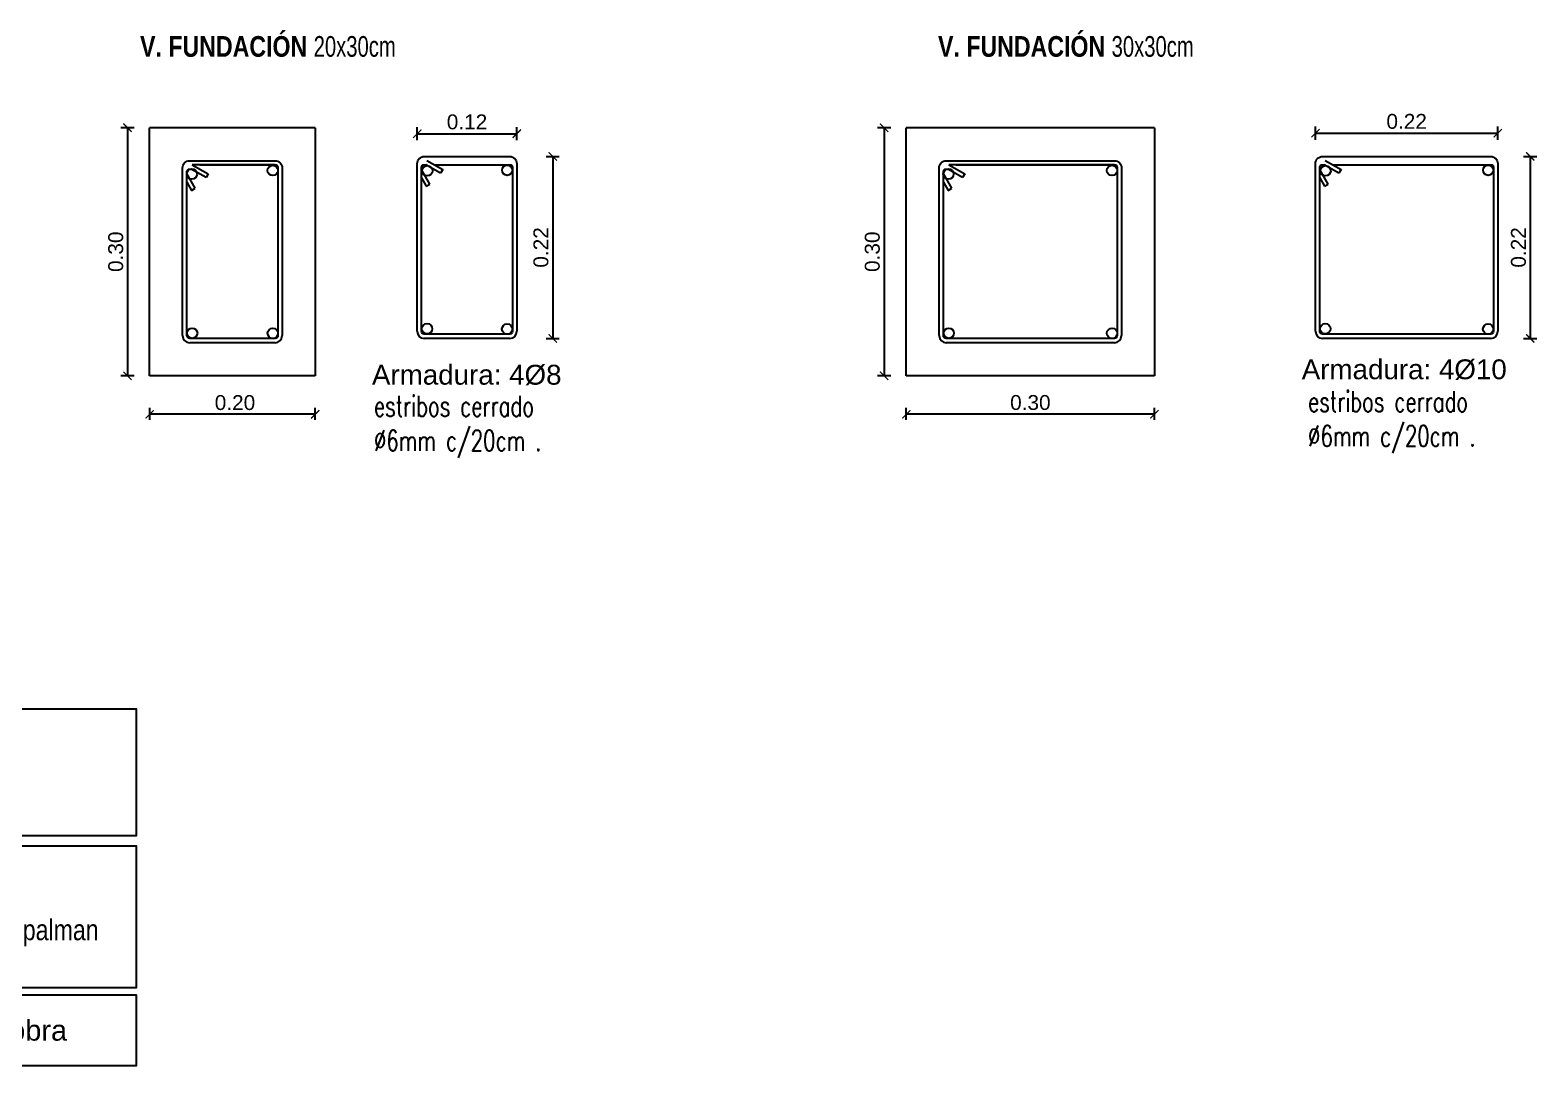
# Model space of a CAD drawing. Header units: millimetres. Extents: x 228 to 428, y 158 to 192.
# Drawn here: x 409.48 to 427.69, y 157.89 to 170.41 of the extents above; entities that cross this region are included whole.
import ezdxf

# ---------------------------------------------------------------- set-up
doc = ezdxf.new("R2010")
doc.units = ezdxf.units.MM
doc.header["$LTSCALE"] = 0.1
doc.header["$MEASUREMENT"] = 0
doc.header["$PDMODE"] = 3
doc.header["$PDSIZE"] = 0.1
doc.layers.get('DEFPOINTS').update_dxf_attribs({"color": 1})
for name, color, linetype in [('00-muros-a', 2, 'Continuous'), ('armadura', 10, 'Continuous'), ('Cotas', 1, 'Continuous'), ('ESTRUCTURAS', 3, 'Continuous')]:
    doc.layers.add(name, color=color, linetype=linetype)
doc.layers.add('referencias', color=1, linetype='Continuous', lineweight=5)
doc.styles.add('ARIAL', font='arial.ttf', dxfattribs={"height": 0.18})
doc.styles.add('Arial30', font='arial.ttf', dxfattribs={"width": 0.8, "height": 0.3})
doc.styles.add('COTAS', font='ROMANS.shx', dxfattribs={"width": 0.7})
doc.dimstyles.new('100', dxfattribs={"dimtxt": 0.2, "dimasz": 0.1, "dimexe": 0.08, "dimexo": 0, "dimgap": 0.05, "dimtad": 1, "dimzin": 1, "dimtxsty": 'ARIAL', "dimblk": 'ARCHTICK', "dimcen": 2.5, "dimadec": 0, "dimazin": 0, "dimtfac": 1, "dimtix": 1, "dimtmove": 0, "dimatfit": 3, "dimfxl": 0.08, "dimfxlon": 1, "dimarcsym": 0})

# ---------------------------------------------------------------- blocks, each defined once
blk = doc.blocks.new('_ARCHTICK')
at = {"color": 0, "linetype": 'ByBlock', "const_width": 0.15}
blk.add_lwpolyline([(-0.5, -0.5), (0.5, 0.5)], dxfattribs=at)
blk = doc.blocks.new('*D170')
at = {"layer": 'Cotas', "color": 0, "lineweight": -2, "transparency": 16777216}
for p, q in [((410.925, 165.696), (410.925, 165.843)), ((412.925, 165.763), (410.925, 165.763)), ((412.925, 165.696), (412.925, 165.843))]:
    blk.add_line(p, q, dxfattribs=at)
at = {"layer": 'DEFPOINTS', "color": 0, "transparency": 16777216}
for p in [(410.925, 165.763), (410.925, 165.696), (412.925, 165.696)]:
    blk.add_point(p, dxfattribs=at)
at = {"layer": 'Cotas', "color": 0, "lineweight": -2, "transparency": 16777216, "xscale": 0.1, "yscale": 0.1, "zscale": 0.1, "rotation": 180}
blk.add_blockref('_ARCHTICK', (410.925, 165.763), dxfattribs=at)
at = {"layer": 'Cotas', "color": 0, "lineweight": -2, "transparency": 16777216, "xscale": 0.1, "yscale": 0.1, "zscale": 0.1}
blk.add_blockref('_ARCHTICK', (412.925, 165.763), dxfattribs=at)
at = {"layer": 'Cotas', "color": 0, "transparency": 16777216, "insert": (411.956, 165.904), "char_height": 0.18, "attachment_point": 5, "style": 'ARIAL'}
blk.add_mtext('0.20', dxfattribs=at)
blk = doc.blocks.new('*D171')
at = {"layer": 'Cotas', "color": 0, "lineweight": -2, "transparency": 16777216}
for p, q in [((410.737, 169.229), (410.577, 169.229)), ((410.657, 169.229), (410.657, 166.229)), ((410.737, 166.229), (410.577, 166.229))]:
    blk.add_line(p, q, dxfattribs=at)
at = {"layer": 'DEFPOINTS', "color": 0, "transparency": 16777216}
for p in [(411.522, 169.229), (410.657, 166.229), (411.522, 166.229)]:
    blk.add_point(p, dxfattribs=at)
at = {"layer": 'Cotas', "color": 0, "lineweight": -2, "transparency": 16777216, "xscale": 0.1, "yscale": 0.1, "zscale": 0.1}
for p, rotation in [((410.657, 169.229), 90), ((410.657, 166.229), 270)]:
    blk.add_blockref('_ARCHTICK', p, dxfattribs=dict(at, rotation=rotation))
at = {"layer": 'Cotas', "color": 0, "transparency": 16777216, "insert": (410.515, 167.729), "char_height": 0.18, "attachment_point": 5, "rotation": 90, "style": 'ARIAL'}
blk.add_mtext('0.30', dxfattribs=at)
blk = doc.blocks.new('*D172')
at = {"layer": 'Cotas', "color": 0, "lineweight": -2, "transparency": 16777216}
for p, q in [((420.071, 165.696), (420.071, 165.843)), ((423.071, 165.763), (420.071, 165.763)), ((423.071, 165.696), (423.071, 165.843))]:
    blk.add_line(p, q, dxfattribs=at)
at = {"layer": 'DEFPOINTS', "color": 0, "transparency": 16777216}
for p in [(420.071, 165.763), (420.071, 165.696), (423.071, 165.696)]:
    blk.add_point(p, dxfattribs=at)
at = {"layer": 'Cotas', "color": 0, "lineweight": -2, "transparency": 16777216, "xscale": 0.1, "yscale": 0.1, "zscale": 0.1, "rotation": 180}
blk.add_blockref('_ARCHTICK', (420.071, 165.763), dxfattribs=at)
at = {"layer": 'Cotas', "color": 0, "lineweight": -2, "transparency": 16777216, "xscale": 0.1, "yscale": 0.1, "zscale": 0.1}
blk.add_blockref('_ARCHTICK', (423.071, 165.763), dxfattribs=at)
at = {"layer": 'Cotas', "color": 0, "transparency": 16777216, "insert": (421.571, 165.905), "char_height": 0.18, "attachment_point": 5, "style": 'ARIAL'}
blk.add_mtext('0.30', dxfattribs=at)
blk = doc.blocks.new('*D173')
at = {"layer": 'Cotas', "color": 0, "lineweight": -2, "transparency": 16777216}
for p, q in [((419.883, 169.229), (419.723, 169.229)), ((419.803, 169.229), (419.803, 166.229)), ((419.883, 166.229), (419.723, 166.229))]:
    blk.add_line(p, q, dxfattribs=at)
at = {"layer": 'DEFPOINTS', "color": 0, "transparency": 16777216}
for p in [(420.668, 169.229), (419.803, 166.229), (420.668, 166.229)]:
    blk.add_point(p, dxfattribs=at)
at = {"layer": 'Cotas', "color": 0, "lineweight": -2, "transparency": 16777216, "xscale": 0.1, "yscale": 0.1, "zscale": 0.1}
for p, rotation in [((419.803, 169.229), 90), ((419.803, 166.229), 270)]:
    blk.add_blockref('_ARCHTICK', p, dxfattribs=dict(at, rotation=rotation))
at = {"layer": 'Cotas', "color": 0, "transparency": 16777216, "insert": (419.661, 167.729), "char_height": 0.18, "attachment_point": 5, "rotation": 90, "style": 'ARIAL'}
blk.add_mtext('0.30', dxfattribs=at)
blk = doc.blocks.new('*D179')
at = {"layer": 'Cotas', "color": 0, "lineweight": -2, "transparency": 16777216}
for p, q in [((425.018, 169.082), (425.018, 169.242)), ((427.222, 169.082), (427.222, 169.242)), ((425.018, 169.162), (427.222, 169.162))]:
    blk.add_line(p, q, dxfattribs=at)
at = {"layer": 'DEFPOINTS', "color": 0, "transparency": 16777216}
for p in [(427.222, 169.162), (425.018, 167.762), (427.222, 167.762)]:
    blk.add_point(p, dxfattribs=at)
at = {"layer": 'Cotas', "color": 0, "lineweight": -2, "transparency": 16777216, "xscale": 0.1, "yscale": 0.1, "zscale": 0.1, "rotation": 180}
blk.add_blockref('_ARCHTICK', (425.018, 169.162), dxfattribs=at)
at = {"layer": 'Cotas', "color": 0, "lineweight": -2, "transparency": 16777216, "xscale": 0.1, "yscale": 0.1, "zscale": 0.1}
blk.add_blockref('_ARCHTICK', (427.222, 169.162), dxfattribs=at)
at = {"layer": 'Cotas', "color": 0, "transparency": 16777216, "insert": (426.12, 169.304), "char_height": 0.18, "attachment_point": 5, "style": 'ARIAL'}
blk.add_mtext('0.22', dxfattribs=at)
blk = doc.blocks.new('*D180')
at = {"layer": 'Cotas', "color": 0, "lineweight": -2, "transparency": 16777216}
for p, q in [((427.534, 168.881), (427.694, 168.881)), ((427.614, 168.881), (427.614, 166.681)), ((427.534, 166.681), (427.694, 166.681))]:
    blk.add_line(p, q, dxfattribs=at)
at = {"layer": 'DEFPOINTS', "color": 0, "transparency": 16777216}
for p in [(426.975, 168.881), (426.975, 166.681), (427.614, 166.681)]:
    blk.add_point(p, dxfattribs=at)
at = {"layer": 'Cotas', "color": 0, "lineweight": -2, "transparency": 16777216, "xscale": 0.1, "yscale": 0.1, "zscale": 0.1}
for p, rotation in [((427.614, 168.881), 90), ((427.614, 166.681), 270)]:
    blk.add_blockref('_ARCHTICK', p, dxfattribs=dict(at, rotation=rotation))
at = {"layer": 'Cotas', "color": 0, "transparency": 16777216, "insert": (427.472, 167.781), "char_height": 0.18, "attachment_point": 5, "rotation": 90, "style": 'ARIAL'}
blk.add_mtext('0.22', dxfattribs=at)
blk = doc.blocks.new('*D181')
at = {"layer": 'Cotas', "color": 0, "lineweight": -2, "transparency": 16777216}
for p, q in [((414.159, 169.076), (414.159, 169.236)), ((415.363, 169.076), (415.363, 169.236)), ((414.159, 169.156), (415.363, 169.156))]:
    blk.add_line(p, q, dxfattribs=at)
at = {"layer": 'DEFPOINTS', "color": 0, "transparency": 16777216}
for p in [(415.363, 169.156), (414.159, 168.401), (415.363, 168.401)]:
    blk.add_point(p, dxfattribs=at)
at = {"layer": 'Cotas', "color": 0, "lineweight": -2, "transparency": 16777216, "xscale": 0.1, "yscale": 0.1, "zscale": 0.1, "rotation": 180}
blk.add_blockref('_ARCHTICK', (414.159, 169.156), dxfattribs=at)
at = {"layer": 'Cotas', "color": 0, "lineweight": -2, "transparency": 16777216, "xscale": 0.1, "yscale": 0.1, "zscale": 0.1}
blk.add_blockref('_ARCHTICK', (415.363, 169.156), dxfattribs=at)
at = {"layer": 'Cotas', "color": 0, "transparency": 16777216, "insert": (414.761, 169.298), "char_height": 0.18, "attachment_point": 5, "style": 'ARIAL'}
blk.add_mtext('0.12', dxfattribs=at)
blk = doc.blocks.new('*D182')
at = {"layer": 'Cotas', "color": 0, "lineweight": -2, "transparency": 16777216}
for p, q in [((415.717, 168.881), (415.877, 168.881)), ((415.797, 168.881), (415.797, 166.681)), ((415.717, 166.681), (415.877, 166.681))]:
    blk.add_line(p, q, dxfattribs=at)
at = {"layer": 'DEFPOINTS', "color": 0, "transparency": 16777216}
for p in [(414.896, 168.881), (414.896, 166.681), (415.797, 166.681)]:
    blk.add_point(p, dxfattribs=at)
at = {"layer": 'Cotas', "color": 0, "lineweight": -2, "transparency": 16777216, "xscale": 0.1, "yscale": 0.1, "zscale": 0.1}
for p, rotation in [((415.797, 168.881), 90), ((415.797, 166.681), 270)]:
    blk.add_blockref('_ARCHTICK', p, dxfattribs=dict(at, rotation=rotation))
at = {"layer": 'Cotas', "color": 0, "transparency": 16777216, "insert": (415.655, 167.781), "char_height": 0.18, "attachment_point": 5, "rotation": 90, "style": 'ARIAL'}
blk.add_mtext('0.22', dxfattribs=at)

msp = doc.modelspace()

# ---------------------------------------------------------------- linework, layer by layer
at = {"layer": '00-muros-a'}
for p, q in [((412.9245, 169.2289), (410.9245, 169.2289)), ((410.9245, 166.2289), (410.9245, 169.2289)), ((412.9245, 169.2289), (412.9245, 166.2289)), ((423.0706, 169.2289), (420.0706, 169.2289)), ((420.0706, 166.2289), (420.0706, 169.2289)), ((423.0706, 169.2289), (423.0706, 166.2289)), ((412.9245, 166.2289), (410.9245, 166.2289)), ((423.0706, 166.2289), (420.0706, 166.2289))]:
    msp.add_line(p, q, dxfattribs=at)
at = {"layer": 'armadura'}
for p, q in [((411.4766, 168.4956, 3.0511), (411.3741, 168.6732, 3.0511)), ((411.6062, 168.6252, 3.0511), (411.4265, 168.7289, 3.0511)), ((412.4405, 168.7804), (411.4403, 168.7805, 3.0511)), ((411.4403, 168.7805, 3.0511), (411.632, 168.6699, 3.0511)), ((411.632, 168.6699, 3.0511), (411.6062, 168.6252, 3.0511)), ((414.3129, 168.5475, 3.0511), (414.2105, 168.725, 3.0511)), ((414.4425, 168.6771, 3.0511), (414.2628, 168.7808, 3.0511)), ((414.2766, 168.8324, 3.0511), (414.4683, 168.7217, 3.0511)), ((414.4683, 168.7217, 3.0511), (414.4425, 168.6771, 3.0511)), ((420.6227, 168.4956, 3.0511), (420.5202, 168.6732, 3.0511)), ((420.7522, 168.6252, 3.0511), (420.5726, 168.7289, 3.0511)), ((422.5866, 168.7804), (420.5864, 168.7805, 3.0511)), ((420.5864, 168.7805, 3.0511), (420.778, 168.6699, 3.0511)), ((420.778, 168.6699, 3.0511), (420.7522, 168.6252, 3.0511)), ((425.1717, 168.5475, 3.0511), (425.0692, 168.725, 3.0511)), ((425.3012, 168.6771, 3.0511), (425.1216, 168.7808, 3.0511)), ((425.1354, 168.8324, 3.0511), (425.327, 168.7217, 3.0511)), ((425.327, 168.7217, 3.0511), (425.3012, 168.6771, 3.0511)), ((411.3741, 168.57, 3.0511), (411.4319, 168.4698, 3.0511)), ((411.4319, 168.4698, 3.0511), (411.4766, 168.4956, 3.0511)), ((414.2105, 168.6218, 3.0511), (414.2683, 168.5217, 3.0511)), ((414.2683, 168.5217, 3.0511), (414.3129, 168.5475, 3.0511)), ((420.5202, 168.57, 3.0511), (420.578, 168.4698, 3.0511)), ((420.578, 168.4698, 3.0511), (420.6227, 168.4956, 3.0511)), ((425.0692, 168.6218, 3.0511), (425.127, 168.5217, 3.0511)), ((425.127, 168.5217, 3.0511), (425.1717, 168.5475, 3.0511)), ((411.3225, 166.7149), (411.3225, 168.163)), ((412.5265, 168.163), (412.5265, 166.7149)), ((414.1589, 166.7668), (414.1589, 168.2148)), ((415.3629, 168.2148), (415.3629, 166.7668)), ((420.4686, 166.7149), (420.4686, 168.163)), ((422.6726, 168.163), (422.6726, 166.7149)), ((425.0176, 166.7668), (425.0176, 168.2148)), ((427.2216, 168.2148), (427.2216, 166.7668)), ((415.2769, 166.6808), (414.2449, 166.6808)), ((427.1356, 166.6808), (425.1036, 166.6808)), ((412.4405, 166.6289), (411.4085, 166.6289)), ((422.5866, 166.6289), (420.5546, 166.6289))]:
    msp.add_line(p, q, dxfattribs=at)
for points in [[(414.1589, 168.2148), (414.1589, 168.7948, -0.4142136), (414.2449, 168.8808), (415.2769, 168.8808, -0.4142136), (415.3629, 168.7948), (415.3629, 168.2148)], [(425.0176, 168.2148), (425.0176, 168.7948, -0.4142136), (425.1036, 168.8808), (427.1356, 168.8808, -0.4142136), (427.2216, 168.7948), (427.2216, 168.2148)], [(411.3225, 168.163), (411.3225, 168.7429, -0.4142136), (411.4085, 168.8289), (412.4405, 168.8289, -0.4142136), (412.5265, 168.7429), (412.5265, 168.163)], [(411.3741, 167.71), (411.3741, 168.6945, -0.4142136), (411.4085, 168.7289), (411.4265, 168.7289)], [(411.5297, 168.7804), (412.4405, 168.7804, -0.4142136), (412.4749, 168.746), (412.4749, 167.6936)], [(414.2105, 167.7618), (414.2105, 168.7464, -0.4142136), (414.2449, 168.7808), (414.2628, 168.7808)], [(414.366, 168.7808), (415.2769, 168.7808, -0.4142136), (415.3113, 168.7464), (415.3113, 167.7618)], [(420.4686, 168.163), (420.4686, 168.7429, -0.4142136), (420.5546, 168.8289), (422.5866, 168.8289, -0.4142136), (422.6726, 168.7429), (422.6726, 168.163)], [(420.5202, 167.71), (420.5202, 168.6945, -0.4142136), (420.5546, 168.7289), (420.5726, 168.7289)], [(420.6758, 168.7804), (422.5866, 168.7804, -0.4142136), (422.621, 168.746), (422.621, 167.6936)], [(425.0692, 167.7618), (425.0692, 168.7464, -0.4142136), (425.1036, 168.7808), (425.1216, 168.7808)], [(425.2248, 168.7808), (427.1356, 168.7808, -0.4142136), (427.17, 168.7464), (427.17, 167.7618)], [(415.3113, 167.7618), (415.3113, 166.7668, -0.4142136), (415.2769, 166.7324), (414.2449, 166.7324, -0.4142136), (414.2105, 166.7668), (414.2105, 167.7618)], [(427.17, 167.7618), (427.17, 166.7668, -0.4142136), (427.1356, 166.7324), (425.1036, 166.7324, -0.4142136), (425.0692, 166.7668), (425.0692, 167.7618)], [(412.4749, 167.71), (412.4749, 166.7149, -0.4142136), (412.4405, 166.6805), (411.4085, 166.6805, -0.4142136), (411.3741, 166.7149), (411.3741, 167.71)], [(422.621, 167.71), (422.621, 166.7149, -0.4142136), (422.5866, 166.6805), (420.5546, 166.6805, -0.4142136), (420.5202, 166.7149), (420.5202, 167.71)]]:
    msp.add_lwpolyline(points, format="xyb", dxfattribs=at)
for centre in [(411.435, 168.6685), (412.4119, 168.7115), (414.2808, 168.7078), (415.2469, 168.7143), (420.5811, 168.6685), (422.558, 168.7115), (425.1396, 168.7078), (427.1057, 168.7143), (414.278, 166.7985), (415.2456, 166.7945), (425.1367, 166.7985), (427.1044, 166.7945), (411.4394, 166.7438), (412.4127, 166.7425), (420.5855, 166.7438), (422.5588, 166.7425)]:
    msp.add_circle(centre, 0.0623, dxfattribs=at)
for centre, start, end in [((411.4085, 166.7149), 180, 270), ((412.4405, 166.7149), 270, 0), ((414.2449, 166.7668), 180, 270), ((415.2769, 166.7668), 270, 0), ((420.5546, 166.7149), 180, 270), ((422.5866, 166.7149), 270, 0), ((425.1036, 166.7668), 180, 270), ((427.1356, 166.7668), 270, 0)]:
    msp.add_arc(centre, 0.086, start, end, dxfattribs=at)
at = {"layer": 'ESTRUCTURAS'}
for points in [[(402.634, 162.2016), (410.7597, 162.2016), (410.7597, 160.6646), (402.634, 160.6646)], [(402.634, 160.545), (410.7597, 160.545), (410.7597, 158.829), (402.634, 158.829)], [(402.634, 158.7436), (410.7597, 158.7436), (410.7597, 157.8852), (402.634, 157.8852)]]:
    msp.add_lwpolyline(points, close=True, dxfattribs=at)

# ---------------------------------------------------------------- texts
at = {"layer": 'ESTRUCTURAS', "style": 'Arial30'}
msp.add_text('Todas las medidas deben ajustarse en obra', height=0.25, dxfattribs=at).set_placement((403.1319, 158.19))
at = {"layer": 'ESTRUCTURAS', "insert": (402.7824, 160.488), "char_height": 0.25, "width": 7.8599, "attachment_point": 1, "style": 'Arial30'}
msp.add_mtext('Recomendaciones Constructivas\\PEmpalme de barras de acero -  MINIMO 60 %%C\\PEn encuentros transversales se doblan a 90º y se empalman en todas las vigas', dxfattribs=at)
at = {"layer": 'referencias', "style": 'ARIAL'}
for s, p in [('Armadura: 4%%C8', (413.6119, 166.1218)), ('Armadura: 4%%C10', (424.8517, 166.1873))]:
    msp.add_text(s, height=0.24, dxfattribs=at).set_placement(p)
at = {"layer": 'referencias', "color": 2, "char_height": 0.25, "width": 5.447686, "attachment_point": 1, "style": 'COTAS'}
for s, insert in [('{\\fArial Black|b0|i0|c0|p34;\\C256;V. FUNDACIÓN \\fSwis721 BdOul BT|b0|i0|c0|p82;20x30cm}', (410.8088, 170.3364)), ('{\\fArial Black|b0|i0|c0|p34;\\C256;V. FUNDACIÓN \\fSwis721 BdOul BT|b0|i0|c0|p82;30x30cm}', (420.4549, 170.3364))]:
    msp.add_mtext(s, dxfattribs=dict(at, insert=insert))
at = {"layer": 'referencias', "color": 2, "char_height": 0.25, "attachment_point": 1, "style": 'COTAS'}
for insert in [(413.6357, 165.9886), (424.9282, 166.043)]:
    msp.add_mtext('{\\C256;estribos cerrado\\P%%C6mm c/20cm .}', dxfattribs=dict(at, insert=insert))

# ---------------------------------------------------------------- dimensions: what is measured, and where the dimension line sits
at = {"layer": 'Cotas'}
for base, p1, p2, text, picture, middle in [((415.3629, 169.156), (414.1589, 168.4015), (415.3629, 168.4015), '0.12', '*D181', (414.7609, 169.2979)), ((427.2216, 169.1623), (425.0176, 167.7618), (427.2216, 167.7618), '0.22', '*D179', (426.1196, 169.3042))]:
    dim = msp.add_linear_dim(base=base, p1=p1, p2=p2, text=text, dimstyle='100', dxfattribs=at)
    dim.commit()
    dim.dimension.update_dxf_attribs({"geometry": picture, "text_midpoint": middle})
for base, p1, p2, angle, text, picture, middle in [((410.6569, 166.2289), (411.5221, 169.2289), (411.5221, 166.2289), 90, '0.30', '*D171', (410.6569, 167.7289)), ((419.803, 166.2289), (420.6681, 169.2289), (420.6681, 166.2289), 90, '0.30', '*D173', (419.803, 167.7289)), ((410.9245, 165.7626), (412.9245, 165.6957), (410.9245, 165.6957), 180, '0.20', '*D170', (411.9555, 165.7626)), ((420.0706, 165.7626), (423.0706, 165.6957), (420.0706, 165.6957), 180, '0.30', '*D172', (421.5706, 165.7626))]:
    dim = msp.add_linear_dim(base=base, p1=p1, p2=p2, angle=angle, text=text, dimstyle='100', dxfattribs=at)
    dim.commit()
    dim.dimension.update_dxf_attribs({"geometry": picture, "text_midpoint": middle, "dimtype": 160})
for base, p1, p2, picture, middle in [((415.7972, 166.6808), (414.8957, 168.8808), (414.8957, 166.6808), '*D182', (415.6553, 167.7808)), ((427.614, 166.6808), (426.9749, 168.8808), (426.9749, 166.6808), '*D180', (427.4721, 167.7808))]:
    dim = msp.add_linear_dim(base=base, p1=p1, p2=p2, angle=90, text='0.22', dimstyle='100', dxfattribs=at)
    dim.commit()
    dim.dimension.update_dxf_attribs({"geometry": picture, "text_midpoint": middle})

doc.saveas('drawing.dxf')
